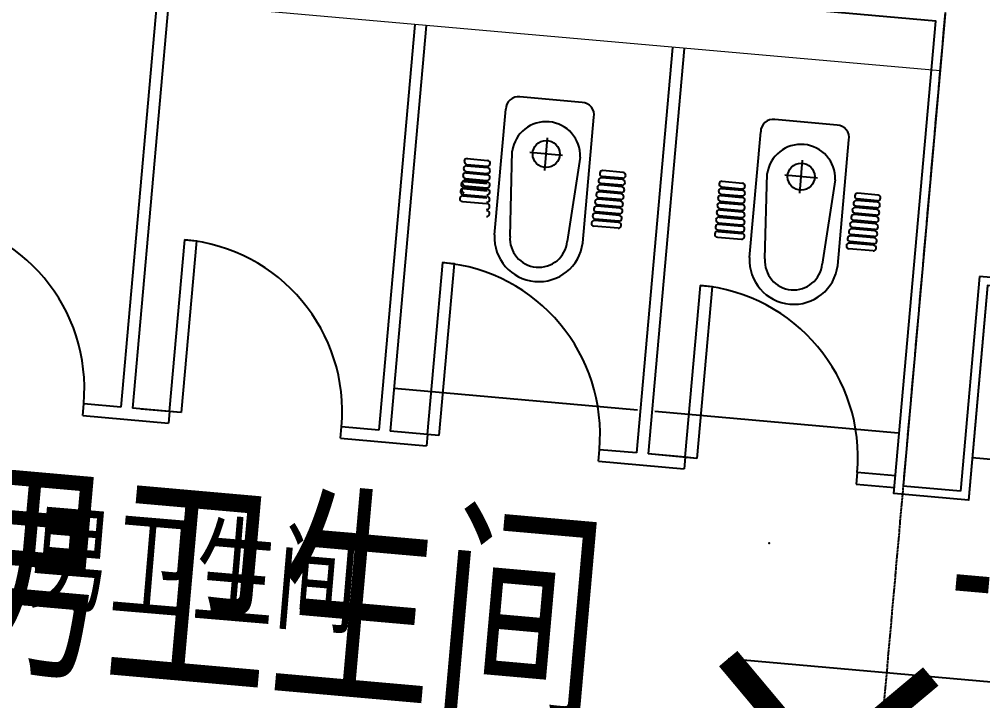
# Model space of a CAD drawing. Header units: millimetres. Extents: x -174040 to 151923, y -227569 to 142020.
# Drawn here: x -64953 to -61603, y 6196 to 8567 of the extents above; entities that cross this region are included whole.
import ezdxf
from ezdxf.enums import TextEntityAlignment as Align

# ---------------------------------------------------------------- set-up
doc = ezdxf.new("R2010")
doc.units = ezdxf.units.MM
doc.header["$LTSCALE"] = 5
doc.linetypes.add('E-RG-1F$0$$0$DOTE', pattern=[2.42, 2, -0.2, 0.02, -0.2])
doc.linetypes.add('XRE2$0$HIDDEN', pattern=[0.375, 0.25, -0.125])
for name, color, linetype in [('A—墙体', 7, 'Continuous'), ('I—平面—卫生间隔断（不到顶）', 48, 'Continuous'), ('I—平面—文字', 40, 'Continuous'), ('I—平面—文字（放大1：100）', 40, 'XRE2$0$HIDDEN'), ('I—平面—标高', 40, 'Continuous'), ('I—平面—洁具2', 44, 'Continuous'), ('I—平面—装饰面层线', 192, 'Continuous'), ('I—平面—踏步', 80, 'Continuous'), ('轴线100', 1, 'Continuous')]:
    doc.layers.add(name, color=color, linetype=linetype)
doc.layers.add('E1-RW-3F$0$A-FLOR-CASE', color=3, linetype='Continuous', lineweight=5)
doc.layers.add('XRE0$0$A-FLOR-CASE', color=3, linetype='Continuous', lineweight=5)
doc.styles.add('E-RT-1F$0$XD2008', font='xd-hzs.shx', dxfattribs={"width": 0.7, "bigfont": 'xd-hztxt.shx'})
doc.styles.add('XD2008', font='SIMYOU.TTF', dxfattribs={"width": 0.7})
doc.styles.add('幼圆', font='SIMYOU.TTF', dxfattribs={"width": 0.7})

# ---------------------------------------------------------------- blocks, each defined once
blk = doc.blocks.new('E-RT-1F$0$ECADI-TAG-HGHT（国标）')
at = {"color": 1}
blk.add_line((-2.121, 2.121), (11.768, 2.121), dxfattribs=at)
at = {"color": 1, "const_width": 0.5}
blk.add_lwpolyline([(-2.121, 2.121), (0, 0), (2.121, 2.121)], dxfattribs=at)
at = {"color": 1}
blk.add_point((-1.481, 4.6), dxfattribs=at)
at = {"style": 'E-RT-1F$0$XD2008', "width": 0.7}
blk.add_attdef('FL', text='', height=3, dxfattribs=at).set_placement((-2.689, 2.967), align=Align.RIGHT)
for tag, p in [('F.F.L.', (2.284, 2.967)), ('T.O.S.', (2.284, -1.104))]:
    blk.add_attdef(tag, p, '', height=3, dxfattribs=at)
blk = doc.blocks.new('A$C1C9D1350')
at = {"layer": '轴线100', "linetype": 'E-RG-1F$0$$0$DOTE'}
blk.add_line((-183370.7, -3530.8), (-179831.1, 36390.6), dxfattribs=at)

msp = doc.modelspace()

# ---------------------------------------------------------------- linework, layer by layer
at = {"layer": 'A—墙体'}
for p, q in [((-61733.1, 8585.6), (-61879, 6942.4)), ((-61733.1, 8585.6), (-61879, 6942.4)), ((-61613.5, 7671.6), (-61679.8, 6924.8)), ((-61613.5, 7671.6), (-61679.8, 6924.8)), ((-59820.5, 7512.5), (-61613.5, 7671.6)), ((-59820.5, 7512.5), (-61613.5, 7671.6)), ((-61679.8, 6924.8), (-61879, 6942.4)), ((-61679.8, 6924.8), (-61879, 6942.4))]:
    msp.add_line(p, q, dxfattribs=at)
at = {"layer": 'E1-RW-3F$0$A-FLOR-CASE'}
msp.add_line((-61750.7, 8387.9), (-67129.7, 8865.2), dxfattribs=at)
at = {"layer": 'I—平面—卫生间隔断（不到顶）', "ltscale": 3}
for p, q in [((-64474, 8628.1, 0), (-64599.2, 7217.3, 0)), ((-64434.1, 8624.5, 0), (-64559.4, 7213.7, 0)), ((-63577.5, 8548.5, 0), (-63702.7, 7137.7, 0)), ((-63537.7, 8545, 0), (-63662.9, 7134.1, 0)), ((-62681, 8468.9, 0), (-62806.3, 7058.1, 0)), ((-62641.2, 8465.4, 0), (-62766.4, 7054.6, 0)), ((-64732.2, 7188.9, 0), (-64728.7, 7228.8, 0)), ((-64599.2, 7217.3, 0), (-64728.7, 7228.8, 0)), ((-64599.2, 7217.3, 0), (-64728.7, 7228.8, 0)), ((-64429.9, 7202.2, 0), (-64559.4, 7213.7, 0)), ((-64429.9, 7202.2, 0), (-64559.4, 7213.7, 0)), ((-64405, 7200, 0), (-64529.5, 7211.1, 0)), ((-64405, 7200, 0), (-64529.5, 7211.1, 0)), ((-64732.2, 7188.9, 0), (-64433.4, 7162.4, 0)), ((-64732.2, 7188.9, 0), (-64433.4, 7162.4, 0)), ((-64429.9, 7202.2, 0), (-64433.4, 7162.4, 0)), ((-63835.8, 7109.3, 0), (-63832.2, 7149.2, 0)), ((-63702.7, 7137.7, 0), (-63832.2, 7149.2, 0)), ((-63702.7, 7137.7, 0), (-63832.2, 7149.2, 0)), ((-63835.8, 7109.3, 0), (-63536.9, 7082.8, 0)), ((-63835.8, 7109.3, 0), (-63536.9, 7082.8, 0)), ((-63533.4, 7122.6, 0), (-63662.9, 7134.1, 0)), ((-63533.4, 7122.6, 0), (-63662.9, 7134.1, 0)), ((-63533.4, 7122.6, 0), (-63536.9, 7082.8, 0)), ((-62939.3, 7029.8, 0), (-62935.8, 7069.6, 0)), ((-62806.3, 7058.1, 0), (-62935.8, 7069.6, 0)), ((-62806.3, 7058.1, 0), (-62935.8, 7069.6, 0)), ((-62636.9, 7043.1, 0), (-62766.4, 7054.6, 0)), ((-62597.1, 7039.5, 0), (-62766.4, 7054.6, 0)), ((-62636.9, 7043.1, 0), (-62640.5, 7003.2, 0)), ((-59906.1, 6887.6), (-61639.3, 7041.5)), ((-62939.3, 7029.8, 0), (-62640.5, 7003.2, 0)), ((-62939.3, 7029.8, 0), (-62640.5, 7003.2, 0)), ((-62039.3, 6990, 0), (-62042.8, 6950.2, 0)), ((-61905.9, 6978.2, 0), (-62039.3, 6990, 0)), ((-62042.8, 6950.2, 0), (-61909.5, 6938.3, 0))]:
    msp.add_line(p, q, dxfattribs=at)
at = {"layer": 'I—平面—卫生间隔断（不到顶）', "ltscale": 3, "elevation": 0}
for points in [[(-64390, 7198.7), (-64429.9, 7202.2), (-64376.8, 7799.9), (-64337, 7796.3)], [(-63493.6, 7119.1), (-63533.4, 7122.6), (-63480.4, 7720.3), (-63440.5, 7716.8)], [(-62597.1, 7039.5), (-62636.9, 7043.1), (-62583.9, 7640.7), (-62544, 7637.2)]]:
    msp.add_lwpolyline(points, close=True, dxfattribs=at)
at = {"layer": 'I—平面—卫生间隔断（不到顶）', "ltscale": 3}
for centre in [(-65326.4, 7281.8, 0), (-64429.9, 7202.2, 0), (-63533.4, 7122.6, 0), (-62636.9, 7043.1, 0)]:
    msp.add_arc(centre, 600, 354.9274, 84.9274, dxfattribs=at)
at = {"layer": 'I—平面—洁具2'}
for p, q in [((-62995.8, 8277.8, 0), (-63211.9, 8296.9, 0)), ((-63300.1, 7816.5, 0), (-63261.3, 8253.7, 0)), ((-62993.5, 7789.3, 0), (-62954.7, 8226.5, 0)), ((-62109.3, 8199.1, 0), (-62325.4, 8218.2, 0)), ((-62413.6, 7737.8, 0), (-62374.8, 8175, 0)), ((-63125.7, 8041.2, 0), (-63115.6, 8155, 0)), ((-62107, 7710.6, 0), (-62068.2, 8147.8, 0)), ((-63246.4, 7811.7, 0), (-63238.8, 8108.6, 0)), ((-63394.9, 8082.2, 0), (-63324.6, 8076, 0)), ((-63394.9, 8082.2, 0), (-63324.6, 8076, 0)), ((-63063.7, 8093, 0), (-63177.5, 8103.1, 0)), ((-63002.5, 8087.6, 0), (-63047.2, 7794.1, 0)), ((-62239.2, 7962.5, 0), (-62229.1, 8076.3, 0)), ((-63407.9, 8048.2, 0), (-63407.9, 8048.2, 0)), ((-63407.9, 8048.2, 0), (-63407.9, 8048.2, 0)), ((-63405.7, 8073.2, 0), (-63405.7, 8073.2, 0)), ((-63405.7, 8073.2, 0), (-63405.7, 8073.2, 0)), ((-63397.1, 8057.3, 0), (-63324.9, 8050.9, 0)), ((-63397.1, 8057.3, 0), (-63324.9, 8050.9, 0)), ((-63396.6, 8062.3, 0), (-63326.4, 8056.1, 0)), ((-63396.6, 8062.3, 0), (-63326.4, 8056.1, 0)), ((-63317.8, 8040.2, 0), (-63317.8, 8040.2, 0)), ((-63317.8, 8040.2, 0), (-63317.8, 8040.2, 0)), ((-63315.8, 8040.1, 0), (-63315.8, 8040.1, 0)), ((-63315.8, 8040.1, 0), (-63315.8, 8040.1, 0)), ((-63315.6, 8065.1, 0), (-63315.6, 8065.1, 0)), ((-63315.6, 8065.1, 0), (-63315.6, 8065.1, 0)), ((-63410.1, 8023.3, 0), (-63410.1, 8023.3, 0)), ((-63410.1, 8023.3, 0), (-63410.1, 8023.3, 0)), ((-63405.5, 8007.7, 0), (-63327.5, 8000.8, 0)), ((-63405.5, 8007.7, 0), (-63327.5, 8000.8, 0)), ((-63401.5, 8007.5, 0), (-63325.5, 8000.8, 0)), ((-63401.5, 8007.5, 0), (-63325.5, 8000.8, 0)), ((-63401, 8012.5, 0), (-63327, 8005.9, 0)), ((-63401, 8012.5, 0), (-63327, 8005.9, 0)), ((-63399.3, 8032.4, 0), (-63325.2, 8025.8, 0)), ((-63399.3, 8032.4, 0), (-63325.2, 8025.8, 0)), ((-63398.8, 8037.4, 0), (-63326.7, 8031, 0)), ((-63398.8, 8037.4, 0), (-63326.7, 8031, 0)), ((-63320, 8015.3, 0), (-63320, 8015.3, 0)), ((-63320, 8015.3, 0), (-63320, 8015.3, 0)), ((-63316.1, 8015, 0), (-63316.1, 8015, 0)), ((-63316.1, 8015, 0), (-63316.1, 8015, 0)), ((-62938.7, 8006.6, 0), (-62938.7, 8006.6, 0)), ((-62934.5, 8031.3, 0), (-62934.5, 8031.3, 0)), ((-62855.7, 8009.3, 0), (-62927.8, 8015.7, 0)), ((-62855.2, 8014.3, 0), (-62925.5, 8020.5, 0)), ((-62844.4, 8023.3, 0), (-62844.4, 8023.3, 0)), ((-62359.9, 7733.1, 0), (-62352.3, 8029.9, 0)), ((-62177.2, 8014.3, 0), (-62291, 8024.4, 0)), ((-62115.9, 8008.9, 0), (-62160.7, 7715.4, 0)), ((-63416.8, 7993.6, 0), (-63416.8, 7993.6, 0)), ((-63416.8, 7993.6, 0), (-63416.8, 7993.6, 0)), ((-63414.5, 7973.5, 0), (-63414.5, 7973.5, 0)), ((-63414.5, 7973.5, 0), (-63414.5, 7973.5, 0)), ((-63412.3, 7998.4, 0), (-63412.3, 7998.4, 0)), ((-63412.3, 7998.4, 0), (-63412.3, 7998.4, 0)), ((-63408.1, 7977.8, 0), (-63326.3, 7970.6, 0)), ((-63408.1, 7977.8, 0), (-63326.3, 7970.6, 0)), ((-63407.7, 7982.8, 0), (-63327.8, 7975.7, 0)), ((-63407.7, 7982.8, 0), (-63327.8, 7975.7, 0)), ((-63405.9, 8002.7, 0), (-63326, 7995.6, 0)), ((-63405.9, 8002.7, 0), (-63326, 7995.6, 0)), ((-63403.7, 7982.6, 0), (-63325.7, 7975.7, 0)), ((-63403.7, 7982.6, 0), (-63325.7, 7975.7, 0)), ((-63403.3, 7987.6, 0), (-63327.2, 7980.9, 0)), ((-63403.3, 7987.6, 0), (-63327.2, 7980.9, 0)), ((-63316.4, 7989.9, 0), (-63316.4, 7989.9, 0)), ((-63316.4, 7989.9, 0), (-63316.4, 7989.9, 0)), ((-62942.8, 7981.9, 0), (-62942.8, 7981.9, 0)), ((-62939, 7981.5, 0), (-62939, 7981.5, 0)), ((-62936.7, 8006.4, 0), (-62936.7, 8006.4, 0)), ((-62857.9, 7984.4, 0), (-62932, 7990.9, 0)), ((-62857.4, 7989.3, 0), (-62929.6, 7995.8, 0)), ((-62848.8, 7973.5, 0), (-62848.8, 7973.5, 0)), ((-62846.6, 7998.4, 0), (-62846.6, 7998.4, 0)), ((-62519.2, 7994.5, 0), (-62519.2, 7994.5, 0)), ((-62519.2, 7994.5, 0), (-62519.2, 7994.5, 0)), ((-62510.6, 7978.6, 0), (-62438.4, 7972.2, 0)), ((-62510.6, 7978.6, 0), (-62438.4, 7972.2, 0)), ((-62510.1, 7983.6, 0), (-62439.9, 7977.4, 0)), ((-62510.1, 7983.6, 0), (-62439.9, 7977.4, 0)), ((-62508.3, 8003.5, 0), (-62438.1, 7997.3, 0)), ((-62508.3, 8003.5, 0), (-62438.1, 7997.3, 0)), ((-62429, 7986.5, 0), (-62429, 7986.5, 0)), ((-62429, 7986.5, 0), (-62429, 7986.5, 0)), ((-63421.2, 7943.8, 0), (-63421.2, 7943.8, 0)), ((-63421.2, 7943.8, 0), (-63421.2, 7943.8, 0)), ((-63419, 7968.7, 0), (-63419, 7968.7, 0)), ((-63419, 7968.7, 0), (-63419, 7968.7, 0)), ((-63410.3, 7952.9, 0), (-63326.6, 7945.5, 0)), ((-63410.3, 7952.9, 0), (-63326.6, 7945.5, 0)), ((-63409.9, 7957.9, 0), (-63328.1, 7950.6, 0)), ((-63409.9, 7957.9, 0), (-63328.1, 7950.6, 0)), ((-63316.9, 7939.8, 0), (-63316.9, 7939.8, 0)), ((-63316.9, 7939.8, 0), (-63316.9, 7939.8, 0)), ((-63316.7, 7964.9, 0), (-63316.7, 7964.9, 0)), ((-63316.7, 7964.9, 0), (-63316.7, 7964.9, 0)), ((-62947, 7957.1, 0), (-62947, 7957.1, 0)), ((-62862.3, 7934.6, 0), (-62940.3, 7941.5, 0)), ((-62861.9, 7939.5, 0), (-62937.9, 7946.3, 0)), ((-62860.1, 7959.5, 0), (-62936.1, 7966.2, 0)), ((-62859.6, 7964.4, 0), (-62933.7, 7971, 0)), ((-62851, 7948.6, 0), (-62851, 7948.6, 0)), ((-62523.6, 7944.7, 0), (-62523.6, 7944.7, 0)), ((-62523.6, 7944.7, 0), (-62523.6, 7944.7, 0)), ((-62521.4, 7969.6, 0), (-62521.4, 7969.6, 0)), ((-62521.4, 7969.6, 0), (-62521.4, 7969.6, 0)), ((-62512.8, 7953.7, 0), (-62438.7, 7947.2, 0)), ((-62512.8, 7953.7, 0), (-62438.7, 7947.2, 0)), ((-62512.3, 7958.7, 0), (-62440.2, 7952.3, 0)), ((-62512.3, 7958.7, 0), (-62440.2, 7952.3, 0)), ((-62431.2, 7961.6, 0), (-62431.2, 7961.6, 0)), ((-62431.2, 7961.6, 0), (-62431.2, 7961.6, 0)), ((-62429.3, 7961.4, 0), (-62429.3, 7961.4, 0)), ((-62429.3, 7961.4, 0), (-62429.3, 7961.4, 0)), ((-62048, 7952.6, 0), (-62048, 7952.6, 0)), ((-61968.7, 7935.6, 0), (-62038.9, 7941.8, 0)), ((-61957.9, 7944.6, 0), (-61957.9, 7944.6, 0)), ((-63412.1, 7933, 0), (-63328.3, 7925.6, 0)), ((-63412.1, 7933, 0), (-63328.3, 7925.6, 0)), ((-63317.2, 7914.7, 0), (-63317.2, 7914.7, 0)), ((-63317.2, 7914.7, 0), (-63317.2, 7914.7, 0)), ((-62955.3, 7907.7, 0), (-62955.3, 7907.7, 0)), ((-62951.1, 7932.4, 0), (-62951.1, 7932.4, 0)), ((-62864.5, 7909.7, 0), (-62944.4, 7916.8, 0)), ((-62864.1, 7914.6, 0), (-62942, 7921.6, 0)), ((-62853.2, 7923.7, 0), (-62853.2, 7923.7, 0)), ((-62525.8, 7919.7, 0), (-62525.8, 7919.7, 0)), ((-62525.8, 7919.7, 0), (-62525.8, 7919.7, 0)), ((-62516.7, 7908.9, 0), (-62440.7, 7902.2, 0)), ((-62516.7, 7908.9, 0), (-62440.7, 7902.2, 0)), ((-62515, 7928.8, 0), (-62438.9, 7922.1, 0)), ((-62515, 7928.8, 0), (-62438.9, 7922.1, 0)), ((-62514.5, 7933.8, 0), (-62440.4, 7927.2, 0)), ((-62514.5, 7933.8, 0), (-62440.4, 7927.2, 0)), ((-62433.5, 7936.6, 0), (-62433.5, 7936.6, 0)), ((-62433.5, 7936.6, 0), (-62433.5, 7936.6, 0)), ((-62429.9, 7911.2, 0), (-62429.9, 7911.2, 0)), ((-62429.9, 7911.2, 0), (-62429.9, 7911.2, 0)), ((-62429.6, 7936.3, 0), (-62429.6, 7936.3, 0)), ((-62429.6, 7936.3, 0), (-62429.6, 7936.3, 0)), ((-62052.2, 7927.9, 0), (-62052.2, 7927.9, 0)), ((-62050.2, 7927.7, 0), (-62050.2, 7927.7, 0)), ((-61971.4, 7905.7, 0), (-62045.5, 7912.3, 0)), ((-61970.9, 7910.7, 0), (-62043.1, 7917.1, 0)), ((-61969.2, 7930.6, 0), (-62041.3, 7937, 0)), ((-61960.1, 7919.7, 0), (-61960.1, 7919.7, 0)), ((-63317.5, 7889.6, 0), (-63317.5, 7889.6, 0)), ((-63317.5, 7889.6, 0), (-63317.5, 7889.6, 0)), ((-62959.4, 7882.9, 0), (-62959.4, 7882.9, 0)), ((-62866.7, 7884.8, 0), (-62948.6, 7892, 0)), ((-62866.3, 7889.7, 0), (-62946.2, 7896.8, 0)), ((-62857.6, 7873.9, 0), (-62857.6, 7873.9, 0)), ((-62855.4, 7898.8, 0), (-62855.4, 7898.8, 0)), ((-62528, 7894.8, 0), (-62528, 7894.8, 0)), ((-62528, 7894.8, 0), (-62528, 7894.8, 0)), ((-62519.4, 7879, 0), (-62439.5, 7871.9, 0)), ((-62519.4, 7879, 0), (-62439.5, 7871.9, 0)), ((-62519, 7884, 0), (-62441, 7877.1, 0)), ((-62519, 7884, 0), (-62441, 7877.1, 0)), ((-62517.2, 7903.9, 0), (-62439.2, 7897, 0)), ((-62517.2, 7903.9, 0), (-62439.2, 7897, 0)), ((-62430.1, 7886.2, 0), (-62430.1, 7886.2, 0)), ((-62430.1, 7886.2, 0), (-62430.1, 7886.2, 0)), ((-62060.5, 7878.4, 0), (-62060.5, 7878.4, 0)), ((-62056.3, 7903.2, 0), (-62056.3, 7903.2, 0)), ((-62052.4, 7902.8, 0), (-62052.4, 7902.8, 0)), ((-61973.6, 7880.8, 0), (-62049.6, 7887.5, 0)), ((-61973.1, 7885.8, 0), (-62047.2, 7892.3, 0)), ((-61962.3, 7894.8, 0), (-61962.3, 7894.8, 0)), ((-62963.5, 7858.2, 0), (-62963.5, 7858.2, 0)), ((-62870.7, 7839.9, 0), (-62954.5, 7847.4, 0)), ((-62868.9, 7859.9, 0), (-62952.7, 7867.3, 0)), ((-62868.5, 7864.8, 0), (-62950.3, 7872.1, 0)), ((-62859.9, 7849, 0), (-62859.9, 7849, 0)), ((-62532.5, 7845, 0), (-62532.5, 7845, 0)), ((-62532.5, 7845, 0), (-62532.5, 7845, 0)), ((-62530.2, 7869.9, 0), (-62530.2, 7869.9, 0)), ((-62530.2, 7869.9, 0), (-62530.2, 7869.9, 0)), ((-62521.6, 7854.1, 0), (-62439.8, 7846.9, 0)), ((-62521.6, 7854.1, 0), (-62439.8, 7846.9, 0)), ((-62521.2, 7859.1, 0), (-62441.3, 7852, 0)), ((-62521.2, 7859.1, 0), (-62441.3, 7852, 0)), ((-62430.4, 7861.1, 0), (-62430.4, 7861.1, 0)), ((-62430.4, 7861.1, 0), (-62430.4, 7861.1, 0)), ((-62064.6, 7853.7, 0), (-62064.6, 7853.7, 0)), ((-61977.6, 7835.9, 0), (-62055.5, 7842.9, 0)), ((-61975.8, 7855.9, 0), (-62053.7, 7862.8, 0)), ((-61975.3, 7860.8, 0), (-62051.4, 7867.6, 0)), ((-61966.7, 7845, 0), (-61966.7, 7845, 0)), ((-61964.5, 7869.9, 0), (-61964.5, 7869.9, 0)), ((-62534.7, 7820.1, 0), (-62534.7, 7820.1, 0)), ((-62534.7, 7820.1, 0), (-62534.7, 7820.1, 0)), ((-62525.6, 7809.3, 0), (-62441.8, 7801.9, 0)), ((-62525.6, 7809.3, 0), (-62441.8, 7801.9, 0)), ((-62523.8, 7829.2, 0), (-62440, 7821.8, 0)), ((-62523.8, 7829.2, 0), (-62440, 7821.8, 0)), ((-62523.4, 7834.2, 0), (-62441.5, 7826.9, 0)), ((-62523.4, 7834.2, 0), (-62441.5, 7826.9, 0)), ((-62431, 7810.9, 0), (-62431, 7810.9, 0)), ((-62431, 7810.9, 0), (-62431, 7810.9, 0)), ((-62430.7, 7836, 0), (-62430.7, 7836, 0)), ((-62430.7, 7836, 0), (-62430.7, 7836, 0)), ((-62068.7, 7829, 0), (-62068.7, 7829, 0)), ((-61980.2, 7806.1, 0), (-62062, 7813.3, 0)), ((-61979.8, 7811, 0), (-62059.7, 7818.1, 0)), ((-61978, 7831, 0), (-62057.9, 7838.1, 0)), ((-61968.9, 7820.1, 0), (-61968.9, 7820.1, 0)), ((-62077, 7779.5, 0), (-62077, 7779.5, 0)), ((-62072.9, 7804.3, 0), (-62072.9, 7804.3, 0)), ((-61982.4, 7781.2, 0), (-62066.2, 7788.6, 0)), ((-61982, 7786.1, 0), (-62063.8, 7793.4, 0)), ((-61971.1, 7795.2, 0), (-61971.1, 7795.2, 0)), ((-61984.2, 7761.2, 0), (-62068, 7768.7, 0)), ((-61973.3, 7770.3, 0), (-61973.3, 7770.3, 0))]:
    msp.add_line(p, q, dxfattribs=at)
at = {"layer": 'I—平面—洁具2', "elevation": 0}
for points in [[(-62853.5, 8034.2), (-62923.7, 8040.4)], [(-61966.9, 7955.5), (-62037.2, 7961.7)]]:
    msp.add_lwpolyline(points, dxfattribs=at)
at = {"layer": 'I—平面—洁具2'}
for centre in [(-63120.6, 8098.1, 0), (-62234.1, 8019.4, 0)]:
    msp.add_circle(centre, 47.1, dxfattribs=at)
for centre, radius, start, end in [((-63217.6, 8253.6, 0), 43.8, 82.5151, 179.7827), ((-62997.8, 8234.1, 0), 43.8, 350.0729, 87.3404), ((-63121.2, 8091.8, 0), 118.8, 357.9765, 171.879), ((-62331.1, 8174.9, 0), 43.8, 82.5151, 179.7827), ((-62111.3, 8155.4, 0), 43.8, 350.0729, 87.3404), ((-62234.7, 8013.1, 0), 118.8, 357.9765, 171.879), ((-63395.7, 8072.3, 0), 10, 84.9278, 174.9278), ((-63395.7, 8072.3, 0), 10, 84.9278, 174.9278), ((-63325.5, 8066, 0), 10, 354.9278, 84.9278), ((-63325.5, 8066, 0), 10, 354.9278, 84.9278), ((-63398, 8047.4, 0), 10, 174.9278, 264.9278), ((-63398, 8047.4, 0), 10, 174.9278, 264.9278), ((-63398, 8047.4, 0), 10, 84.9278, 174.9278), ((-63398, 8047.4, 0), 10, 84.9278, 174.9278), ((-63395.7, 8072.3, 0), 10, 174.9278, 264.9278), ((-63395.7, 8072.3, 0), 10, 174.9278, 264.9278), ((-63325.8, 8041, 0), 10, 264.9278, 354.9278), ((-63325.8, 8041, 0), 10, 264.9278, 354.9278), ((-63325.5, 8066, 0), 10, 264.9278, 354.9278), ((-63325.5, 8066, 0), 10, 264.9278, 354.9278), ((-63325.8, 8041, 0), 10, 354.9278, 84.9278), ((-63325.8, 8041, 0), 10, 354.9278, 84.9278), ((-62924.6, 8030.4, 0), 10, 84.9278, 174.9278), ((-63402.4, 7997.6, 0), 10, 84.9278, 174.9278), ((-63402.4, 7997.6, 0), 10, 84.9278, 174.9278), ((-63400.2, 8022.5, 0), 10, 174.9278, 264.9278), ((-63400.2, 8022.5, 0), 10, 174.9278, 264.9278), ((-63400.2, 8022.5, 0), 10, 84.9278, 174.9278), ((-63400.2, 8022.5, 0), 10, 84.9278, 174.9278), ((-63326.1, 8015.9, 0), 10, 264.9278, 354.9278), ((-63326.1, 8015.9, 0), 10, 264.9278, 354.9278), ((-63326.1, 8015.9, 0), 10, 354.9278, 84.9278), ((-63326.1, 8015.9, 0), 10, 354.9278, 84.9278), ((-62928.7, 8005.7, 0), 10, 84.9278, 174.9278), ((-62928.7, 8005.7, 0), 10, 174.9278, 264.9278), ((-62924.6, 8030.4, 0), 10, 174.9278, 264.9278), ((-62856.6, 7999.3, 0), 10, 354.9278, 84.9278), ((-62854.3, 8024.2, 0), 10, 264.9278, 354.9278), ((-62854.3, 8024.2, 0), 10, 354.9278, 84.9278), ((-63409, 7967.9, 0), 10, 84.9278, 174.9278), ((-63409, 7967.9, 0), 10, 84.9278, 174.9278), ((-63406.8, 7992.8, 0), 10, 84.9278, 174.9278), ((-63406.8, 7992.8, 0), 10, 84.9278, 174.9278), ((-63406.8, 7992.8, 0), 10, 174.9278, 264.9278), ((-63406.8, 7992.8, 0), 10, 174.9278, 264.9278), ((-63404.6, 7972.7, 0), 10, 174.9278, 264.9278), ((-63404.6, 7972.7, 0), 10, 174.9278, 264.9278), ((-63404.6, 7972.7, 0), 10, 84.9278, 174.9278), ((-63404.6, 7972.7, 0), 10, 84.9278, 174.9278), ((-63402.4, 7997.6, 0), 10, 174.9278, 264.9278), ((-63402.4, 7997.6, 0), 10, 174.9278, 264.9278), ((-63326.3, 7990.8, 0), 10, 264.9278, 354.9278), ((-63326.3, 7990.8, 0), 10, 264.9278, 354.9278), ((-63326.6, 7965.7, 0), 10, 354.9278, 84.9278), ((-63326.6, 7965.7, 0), 10, 354.9278, 84.9278), ((-63326.3, 7990.8, 0), 10, 354.9278, 84.9278), ((-63326.3, 7990.8, 0), 10, 354.9278, 84.9278), ((-62932.9, 7981, 0), 10, 174.9278, 264.9278), ((-62932.9, 7981, 0), 10, 84.9278, 174.9278), ((-62858.8, 7974.4, 0), 10, 264.9278, 354.9278), ((-62858.8, 7974.4, 0), 10, 354.9278, 84.9278), ((-62856.6, 7999.3, 0), 10, 264.9278, 354.9278), ((-62511.4, 7968.7, 0), 10, 84.9278, 174.9278), ((-62511.4, 7968.7, 0), 10, 84.9278, 174.9278), ((-62509.2, 7993.6, 0), 10, 84.9278, 174.9278), ((-62509.2, 7993.6, 0), 10, 84.9278, 174.9278), ((-62509.2, 7993.6, 0), 10, 174.9278, 264.9278), ((-62509.2, 7993.6, 0), 10, 174.9278, 264.9278), ((-62439, 7987.3, 0), 10, 264.9278, 354.9278), ((-62439, 7987.3, 0), 10, 264.9278, 354.9278), ((-62439, 7987.3, 0), 10, 354.9278, 84.9278), ((-62439, 7987.3, 0), 10, 354.9278, 84.9278), ((-63411.2, 7943, 0), 10, 84.9278, 174.9278), ((-63411.2, 7943, 0), 10, 84.9278, 174.9278), ((-63411.2, 7943, 0), 10, 174.9278, 264.9278), ((-63411.2, 7943, 0), 10, 174.9278, 264.9278), ((-63409, 7967.9, 0), 10, 174.9278, 264.9278), ((-63409, 7967.9, 0), 10, 174.9278, 264.9278), ((-63326.9, 7940.7, 0), 10, 264.9278, 354.9278), ((-63326.9, 7940.7, 0), 10, 264.9278, 354.9278), ((-63326.6, 7965.7, 0), 10, 264.9278, 354.9278), ((-63326.6, 7965.7, 0), 10, 264.9278, 354.9278), ((-63326.9, 7940.7, 0), 10, 354.9278, 84.9278), ((-63326.9, 7940.7, 0), 10, 354.9278, 84.9278), ((-62941.1, 7931.5, 0), 10, 84.9278, 174.9278), ((-62937, 7956.3, 0), 10, 84.9278, 174.9278), ((-62937, 7956.3, 0), 10, 174.9278, 264.9278), ((-62861, 7949.5, 0), 10, 264.9278, 354.9278), ((-62861, 7949.5, 0), 10, 354.9278, 84.9278), ((-62513.7, 7943.8, 0), 10, 174.9278, 264.9278), ((-62513.7, 7943.8, 0), 10, 174.9278, 264.9278), ((-62513.7, 7943.8, 0), 10, 84.9278, 174.9278), ((-62513.7, 7943.8, 0), 10, 84.9278, 174.9278), ((-62511.4, 7968.7, 0), 10, 174.9278, 264.9278), ((-62511.4, 7968.7, 0), 10, 174.9278, 264.9278), ((-62439.3, 7962.3, 0), 10, 264.9278, 354.9278), ((-62439.3, 7962.3, 0), 10, 264.9278, 354.9278), ((-62439.6, 7937.2, 0), 10, 354.9278, 84.9278), ((-62439.6, 7937.2, 0), 10, 354.9278, 84.9278), ((-62439.3, 7962.3, 0), 10, 354.9278, 84.9278), ((-62439.3, 7962.3, 0), 10, 354.9278, 84.9278), ((-62038.1, 7951.8, 0), 10, 174.9278, 264.9278), ((-62038.1, 7951.8, 0), 10, 84.9278, 174.9278), ((-61967.8, 7945.5, 0), 10, 264.9278, 354.9278), ((-61967.8, 7945.5, 0), 10, 354.9278, 84.9278), ((-63327.2, 7915.6, 0), 10, 264.9278, 354.9278), ((-63327.2, 7915.6, 0), 10, 264.9278, 354.9278), ((-63327.2, 7915.6, 0), 10, 354.9278, 84.9278), ((-63327.2, 7915.6, 0), 10, 354.9278, 84.9278), ((-62945.3, 7906.8, 0), 10, 84.9278, 174.9278), ((-62945.3, 7906.8, 0), 10, 174.9278, 264.9278), ((-62941.1, 7931.5, 0), 10, 174.9278, 264.9278), ((-62865.4, 7899.7, 0), 10, 354.9278, 84.9278), ((-62863.2, 7924.6, 0), 10, 264.9278, 354.9278), ((-62863.2, 7924.6, 0), 10, 354.9278, 84.9278), ((-62515.9, 7918.9, 0), 10, 174.9278, 264.9278), ((-62515.9, 7918.9, 0), 10, 174.9278, 264.9278), ((-62515.9, 7918.9, 0), 10, 84.9278, 174.9278), ((-62515.9, 7918.9, 0), 10, 84.9278, 174.9278), ((-62439.8, 7912.1, 0), 10, 264.9278, 354.9278), ((-62439.8, 7912.1, 0), 10, 264.9278, 354.9278), ((-62439.6, 7937.2, 0), 10, 264.9278, 354.9278), ((-62439.6, 7937.2, 0), 10, 264.9278, 354.9278), ((-62439.8, 7912.1, 0), 10, 354.9278, 84.9278), ((-62439.8, 7912.1, 0), 10, 354.9278, 84.9278), ((-62046.3, 7902.3, 0), 10, 84.9278, 174.9278), ((-62042.2, 7927, 0), 10, 84.9278, 174.9278), ((-62042.2, 7927, 0), 10, 174.9278, 264.9278), ((-61970, 7920.6, 0), 10, 264.9278, 354.9278), ((-61970, 7920.6, 0), 10, 354.9278, 84.9278), ((-63327.4, 7890.5, 0), 10, 264.9278, 354.9278), ((-63327.4, 7890.5, 0), 10, 264.9278, 354.9278), ((-63327.4, 7890.5, 0), 10, 354.9278, 84.9278), ((-63327.4, 7890.5, 0), 10, 354.9278, 84.9278), ((-62949.4, 7882.1, 0), 10, 84.9278, 174.9278), ((-62949.4, 7882.1, 0), 10, 174.9278, 264.9278), ((-62867.6, 7874.8, 0), 10, 264.9278, 354.9278), ((-62867.6, 7874.8, 0), 10, 354.9278, 84.9278), ((-62865.4, 7899.7, 0), 10, 264.9278, 354.9278), ((-62520.3, 7869.1, 0), 10, 84.9278, 174.9278), ((-62520.3, 7869.1, 0), 10, 84.9278, 174.9278), ((-62518.1, 7894, 0), 10, 174.9278, 264.9278), ((-62518.1, 7894, 0), 10, 174.9278, 264.9278), ((-62518.1, 7894, 0), 10, 84.9278, 174.9278), ((-62518.1, 7894, 0), 10, 84.9278, 174.9278), ((-62440.1, 7887, 0), 10, 264.9278, 354.9278), ((-62440.1, 7887, 0), 10, 264.9278, 354.9278), ((-62440.1, 7887, 0), 10, 354.9278, 84.9278), ((-62440.1, 7887, 0), 10, 354.9278, 84.9278), ((-62050.5, 7877.6, 0), 10, 84.9278, 174.9278), ((-62050.5, 7877.6, 0), 10, 174.9278, 264.9278), ((-62046.3, 7902.3, 0), 10, 174.9278, 264.9278), ((-61974.5, 7870.8, 0), 10, 354.9278, 84.9278), ((-61972.2, 7895.7, 0), 10, 264.9278, 354.9278), ((-61972.2, 7895.7, 0), 10, 354.9278, 84.9278), ((-62953.6, 7857.3, 0), 10, 174.9278, 264.9278), ((-62953.6, 7857.3, 0), 10, 84.9278, 174.9278), ((-62869.8, 7849.9, 0), 10, 264.9278, 354.9278), ((-62869.8, 7849.9, 0), 10, 354.9278, 84.9278), ((-62522.5, 7844.2, 0), 10, 84.9278, 174.9278), ((-62522.5, 7844.2, 0), 10, 84.9278, 174.9278), ((-62522.5, 7844.2, 0), 10, 174.9278, 264.9278), ((-62522.5, 7844.2, 0), 10, 174.9278, 264.9278), ((-62520.3, 7869.1, 0), 10, 174.9278, 264.9278), ((-62520.3, 7869.1, 0), 10, 174.9278, 264.9278), ((-62440.4, 7862, 0), 10, 264.9278, 354.9278), ((-62440.4, 7862, 0), 10, 264.9278, 354.9278), ((-62440.7, 7836.9, 0), 10, 354.9278, 84.9278), ((-62440.7, 7836.9, 0), 10, 354.9278, 84.9278), ((-62440.4, 7862, 0), 10, 354.9278, 84.9278), ((-62440.4, 7862, 0), 10, 354.9278, 84.9278), ((-62054.6, 7852.8, 0), 10, 84.9278, 174.9278), ((-62054.6, 7852.8, 0), 10, 174.9278, 264.9278), ((-61976.7, 7845.9, 0), 10, 264.9278, 354.9278), ((-61976.7, 7845.9, 0), 10, 354.9278, 84.9278), ((-61974.5, 7870.8, 0), 10, 264.9278, 354.9278), ((-63146.4, 7808.2, 0), 154, 176.9066, 352.9489), ((-63146.7, 7804.3, 0), 100, 175.7027, 354.1528), ((-62524.7, 7819.3, 0), 10, 84.9278, 174.9278), ((-62524.7, 7819.3, 0), 10, 84.9278, 174.9278), ((-62524.7, 7819.3, 0), 10, 174.9278, 264.9278), ((-62524.7, 7819.3, 0), 10, 174.9278, 264.9278), ((-62440.9, 7811.8, 0), 10, 264.9278, 354.9278), ((-62440.9, 7811.8, 0), 10, 264.9278, 354.9278), ((-62440.7, 7836.9, 0), 10, 264.9278, 354.9278), ((-62440.7, 7836.9, 0), 10, 264.9278, 354.9278), ((-62440.9, 7811.8, 0), 10, 354.9278, 84.9278), ((-62440.9, 7811.8, 0), 10, 354.9278, 84.9278), ((-62062.9, 7803.4, 0), 10, 84.9278, 174.9278), ((-62058.8, 7828.1, 0), 10, 174.9278, 264.9278), ((-62058.8, 7828.1, 0), 10, 84.9278, 174.9278), ((-61981.1, 7796.1, 0), 10, 354.9278, 84.9278), ((-61978.9, 7821, 0), 10, 264.9278, 354.9278), ((-61978.9, 7821, 0), 10, 354.9278, 84.9278), ((-62067.1, 7778.6, 0), 10, 174.9278, 264.9278), ((-62067.1, 7778.6, 0), 10, 84.9278, 174.9278), ((-62062.9, 7803.4, 0), 10, 174.9278, 264.9278), ((-61983.3, 7771.2, 0), 10, 354.9278, 84.9278), ((-61981.1, 7796.1, 0), 10, 264.9278, 354.9278), ((-61983.3, 7771.2, 0), 10, 264.9278, 354.9278), ((-62259.9, 7729.5, 0), 154, 176.9066, 352.9489), ((-62260.2, 7725.6, 0), 100, 175.7027, 354.1528)]:
    msp.add_arc(centre, radius, start, end, dxfattribs=at)
at = {"layer": 'I—平面—装饰面层线'}
for p, q in [((-61750.8, 8386.4), (-61750.8, 8386.4)), ((-61586.2, 7639.1), (-61652.5, 6892.3))]:
    msp.add_line(p, q, dxfattribs=at)
msp.add_lwpolyline([(-58415, 7288.9), (-58408.8, 7358.6), (-59593.9, 7463.9), (-59726.1, 5969.9), (-59985.5, 5992.9), (-59852.9, 7486.8), (-61586.1, 7640.6), (-61652.4, 6893.8), (-61911.4, 6916.7), (-61765.5, 8559.9), (-67084.8, 9031.9), (-67318.1, 6402.4), (-66819.6, 6358.2), (-66890.3, 5560.5), (-65078.1, 5399.7)], dxfattribs=at)
at = {"layer": 'I—平面—踏步'}
for p, q in [((-63649.6, 7283.5, 0), (-62803, 7208.4, 0)), ((-62743.2, 7203.1, 0), (-61896.5, 7127.9, 0))]:
    msp.add_line(p, q, dxfattribs=at)
at = {"layer": 'XRE0$0$A-FLOR-CASE'}
msp.add_line((-61750.7, 8387.9), (-67129.7, 8865.2), dxfattribs=at)

# ---------------------------------------------------------------- block references
at = {"layer": 'I—平面—标高'}
ref = msp.add_blockref('E-RT-1F$0$ECADI-TAG-HGHT（国标）', (-62166.8, 5959.5), dxfattribs=dict(at, xscale=166.6666666664841, yscale=166.6666666664841, zscale=166.6666666664841, rotation=354.9467070263355))
ref.add_attrib('F.F.L.', '-0.015', (-61733.2, 6417.7), dxfattribs={"layer": '0', "height": 500, "rotation": 354.9467, "style": '幼圆', "width": 0.7})
ref.add_attrib('T.O.S.', '-0.100', (-61803.9, 5742.6), dxfattribs={"layer": '0', "height": 500, "rotation": 354.9467, "style": '幼圆', "width": 0.7})
at = {"layer": '轴线100'}
msp.add_blockref('A$C1C9D1350', (120517.4, -520.6), dxfattribs=at)

# ---------------------------------------------------------------- texts
at = {"layer": 'I—平面—文字', "linetype": 'ByBlock', "style": 'XD2008', "width": 0.7}
msp.add_text('男卫生间', height=600, rotation=354.9478, dxfattribs=at).set_placement((-65234.3, 6375.6, 0))
at = {"layer": 'I—平面—文字（放大1：100）', "linetype": 'ByBlock', "style": 'XD2008', "width": 0.7}
msp.add_text('男卫生间', height=300, rotation=355.1774, dxfattribs=at).set_placement((-64927.3, 6553.9, 0))

doc.saveas('drawing.dxf')
